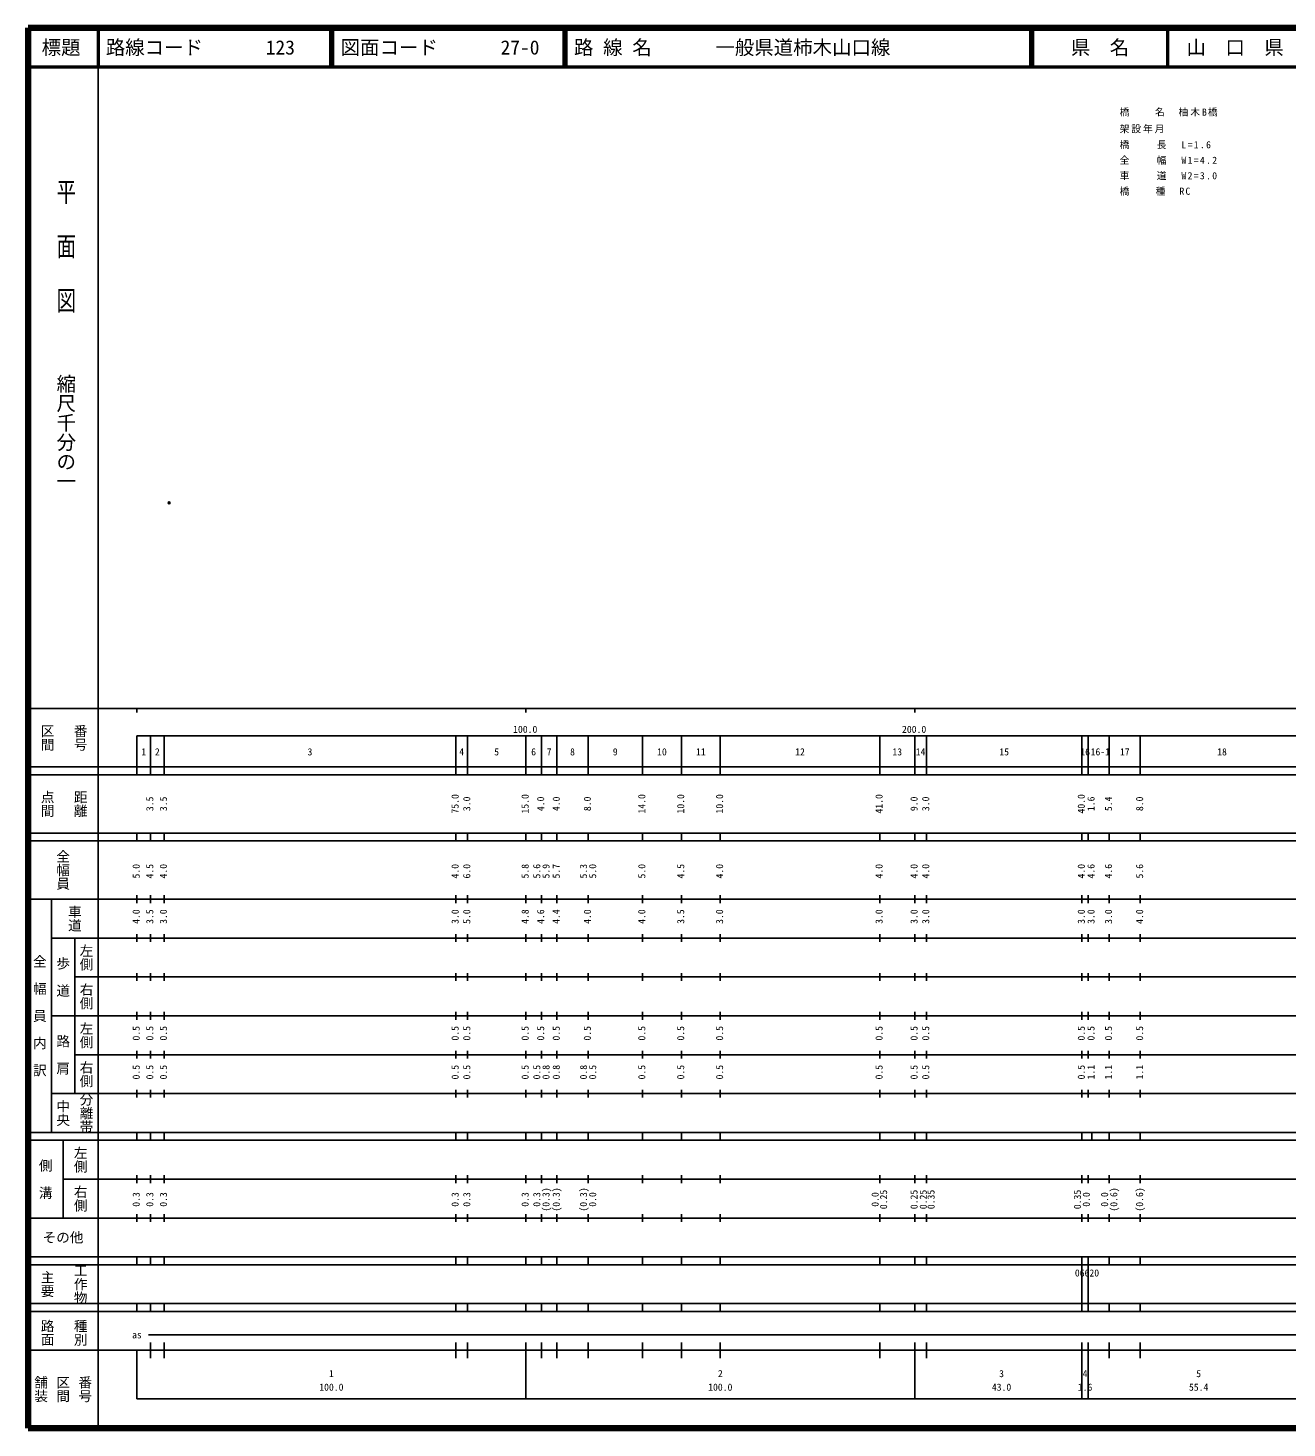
# Model space of a CAD drawing. Units: millimetres on the paper. Extents: x 40 to 680, y 20 to 380.
# Drawn here: x 40 to 363.7, y 20 to 380 of the extents above; entities that cross this region are included whole.
import ezdxf
from ezdxf.enums import TextEntityAlignment as Align

# ---------------------------------------------------------------- set-up
doc = ezdxf.new("R2010")
doc.units = ezdxf.units.MM
doc.header["$PDMODE"] = 32
doc.header["$PDSIZE"] = 0.5
for name, color, linetype in [('M-OTRS', 6, 'Continuous'), ('M-STR-HTXT', 7, 'Continuous'), ('M-TTL-TXT', 7, 'Continuous')]:
    doc.layers.add(name, color=color, linetype=linetype)
for name, color, linetype, lineweight in [('M-TTL', 2, 'Continuous', 140), ('M-TTL-BAND', 7, 'Continuous', 25), ('M-TTL-LINE', 7, 'Continuous', 50)]:
    doc.layers.add(name, color=color, linetype=linetype, lineweight=lineweight)
doc.styles.add('@ＭＳ ゴシック', font='')
doc.styles.add('ＭＳ ゴシック', font='')
doc.styles.get('@ＭＳ ゴシック').set_extended_font_data('@MS Gothic')
doc.styles.get('ＭＳ ゴシック').set_extended_font_data('MS Gothic')

msp = doc.modelspace()

# ---------------------------------------------------------------- linework, layer by layer
at = {"layer": 'M-OTRS'}
msp.add_point((76.283, 257.873), dxfattribs=at)
at = {"layer": 'M-TTL'}
for p, q in [((40, 380), (40, 20)), ((680, 380), (40, 380)), ((40, 20), (680, 20))]:
    msp.add_line(p, q, dxfattribs=at)
at = {"layer": 'M-TTL-BAND'}
for p, q in [((58, 370), (58, 20)), ((40, 205), (579, 205)), ((68, 205), (68, 204)), ((168, 205), (168, 204)), ((268, 205), (268, 204)), ((68, 198), (579, 198)), ((68, 198), (68, 188)), ((71.5, 188), (71.5, 198)), ((75, 188), (75, 198)), ((150, 188), (150, 198)), ((153, 188), (153, 198)), ((168, 188), (168, 198)), ((172, 188), (172, 198)), ((176, 188), (176, 198)), ((184, 188), (184, 198)), ((198, 188), (198, 198)), ((208, 188), (208, 198)), ((218, 188), (218, 198)), ((259, 188), (259, 198)), ((268, 188), (268, 198)), ((271, 188), (271, 198)), ((311, 188), (311, 198)), ((312.6, 188), (312.6, 198)), ((318, 188), (318, 198)), ((326, 188), (326, 198)), ((40, 190), (579, 190)), ((40, 188), (579, 188)), ((40, 173), (579, 173)), ((68, 171), (68, 173)), ((71.5, 171), (71.5, 173)), ((75, 171), (75, 173)), ((150, 171), (150, 173)), ((153, 171), (153, 173)), ((168, 171), (168, 173)), ((172, 171), (172, 173)), ((176, 171), (176, 173)), ((184, 171), (184, 173)), ((198, 171), (198, 173)), ((208, 171), (208, 173)), ((218, 171), (218, 173)), ((259, 171), (259, 173)), ((268, 171), (268, 173)), ((271, 171), (271, 173)), ((311, 171), (311, 173)), ((312.6, 171), (312.6, 173)), ((318, 171), (318, 173)), ((326, 171), (326, 173)), ((40, 171), (579, 171)), ((40, 156), (579, 156)), ((46, 96), (46, 156)), ((68, 155), (68, 157)), ((71.5, 155), (71.5, 157)), ((75, 155), (75, 157)), ((150, 155), (150, 157)), ((153, 155), (153, 157)), ((168, 155), (168, 157)), ((172, 155), (172, 157)), ((176, 155), (176, 157)), ((184, 155), (184, 157)), ((198, 155), (198, 157)), ((208, 155), (208, 157)), ((218, 155), (218, 157)), ((259, 155), (259, 157)), ((268, 155), (268, 157)), ((271, 155), (271, 157)), ((311, 155), (311, 157)), ((312.6, 155), (312.6, 157)), ((318, 155), (318, 157)), ((326, 155), (326, 157)), ((46, 146), (579, 146)), ((52, 146), (52, 106)), ((68, 145), (68, 147)), ((71.5, 145), (71.5, 147)), ((75, 145), (75, 147)), ((150, 145), (150, 147)), ((153, 145), (153, 147)), ((168, 145), (168, 147)), ((172, 145), (172, 147)), ((176, 145), (176, 147)), ((184, 145), (184, 147)), ((198, 145), (198, 147)), ((208, 145), (208, 147)), ((218, 145), (218, 147)), ((259, 145), (259, 147)), ((268, 145), (268, 147)), ((271, 145), (271, 147)), ((311, 145), (311, 147)), ((312.6, 145), (312.6, 147)), ((318, 145), (318, 147)), ((326, 145), (326, 147)), ((68, 135), (68, 137)), ((71.5, 135), (71.5, 137)), ((75, 135), (75, 137)), ((150, 135), (150, 137)), ((153, 135), (153, 137)), ((168, 135), (168, 137)), ((172, 135), (172, 137)), ((176, 135), (176, 137)), ((184, 135), (184, 137)), ((198, 135), (198, 137)), ((208, 135), (208, 137)), ((218, 135), (218, 137)), ((259, 135), (259, 137)), ((268, 135), (268, 137)), ((271, 135), (271, 137)), ((311, 135), (311, 137)), ((312.6, 135), (312.6, 137)), ((318, 135), (318, 137)), ((326, 135), (326, 137)), ((52, 136), (579, 136)), ((46, 126), (579, 126)), ((68, 125), (68, 127)), ((71.5, 125), (71.5, 127)), ((75, 125), (75, 127)), ((150, 125), (150, 127)), ((153, 125), (153, 127)), ((168, 125), (168, 127)), ((172, 125), (172, 127)), ((176, 125), (176, 127)), ((184, 125), (184, 127)), ((198, 125), (198, 127)), ((208, 125), (208, 127)), ((218, 125), (218, 127)), ((259, 125), (259, 127)), ((268, 125), (268, 127)), ((271, 125), (271, 127)), ((311, 125), (311, 127)), ((312.6, 125), (312.6, 127)), ((318, 125), (318, 127)), ((326, 125), (326, 127)), ((52, 116), (579, 116)), ((68, 115), (68, 117)), ((71.5, 115), (71.5, 117)), ((75, 115), (75, 117)), ((150, 115), (150, 117)), ((153, 115), (153, 117)), ((168, 115), (168, 117)), ((172, 115), (172, 117)), ((176, 115), (176, 117)), ((184, 115), (184, 117)), ((198, 115), (198, 117)), ((208, 115), (208, 117)), ((218, 115), (218, 117)), ((259, 115), (259, 117)), ((268, 115), (268, 117)), ((271, 115), (271, 117)), ((311, 115), (311, 117)), ((312.6, 115), (312.6, 117)), ((318, 115), (318, 117)), ((326, 115), (326, 117)), ((46, 106), (579, 106)), ((68, 105), (68, 107)), ((71.5, 105), (71.5, 107)), ((75, 105), (75, 107)), ((150, 105), (150, 107)), ((153, 105), (153, 107)), ((168, 105), (168, 107)), ((172, 105), (172, 107)), ((176, 105), (176, 107)), ((184, 105), (184, 107)), ((198, 105), (198, 107)), ((208, 105), (208, 107)), ((218, 105), (218, 107)), ((259, 105), (259, 107)), ((268, 105), (268, 107)), ((271, 105), (271, 107)), ((311, 105), (311, 107)), ((312.6, 105), (312.6, 107)), ((318, 105), (318, 107)), ((326, 105), (326, 107)), ((40, 96), (579, 96)), ((40, 94), (579, 94)), ((49, 94), (49, 74)), ((68, 94), (68, 96)), ((71.5, 94), (71.5, 96)), ((75, 94), (75, 96)), ((150, 94), (150, 96)), ((153, 94), (153, 96)), ((168, 94), (168, 96)), ((172, 94), (172, 96)), ((176, 94), (176, 96)), ((184, 94), (184, 96)), ((198, 94), (198, 96)), ((208, 94), (208, 96)), ((218, 94), (218, 96)), ((259, 94), (259, 96)), ((268, 94), (268, 96)), ((271, 94), (271, 96)), ((311, 94), (311, 96)), ((313.5, 94), (313.5, 96)), ((318, 94), (318, 96)), ((326, 94), (326, 96)), ((49, 84), (579, 84)), ((68, 83), (68, 85)), ((71.5, 83), (71.5, 85)), ((75, 83), (75, 85)), ((150, 83), (150, 85)), ((153, 83), (153, 85)), ((168, 83), (168, 85)), ((172, 83), (172, 85)), ((176, 83), (176, 85)), ((184, 83), (184, 85)), ((198, 83), (198, 85)), ((208, 83), (208, 85)), ((218, 83), (218, 85)), ((259, 83), (259, 85)), ((268, 83), (268, 85)), ((271, 83), (271, 85)), ((311, 83), (311, 85)), ((312.6, 83), (312.6, 85)), ((318, 83), (318, 85)), ((326, 83), (326, 85)), ((40, 74), (579, 74)), ((68, 73), (68, 75)), ((71.5, 73), (71.5, 75)), ((75, 73), (75, 75)), ((150, 73), (150, 75)), ((153, 73), (153, 75)), ((168, 73), (168, 75)), ((172, 73), (172, 75)), ((176, 73), (176, 75)), ((184, 73), (184, 75)), ((198, 73), (198, 75)), ((208, 73), (208, 75)), ((218, 73), (218, 75)), ((259, 73), (259, 75)), ((268, 73), (268, 75)), ((271, 73), (271, 75)), ((311, 73), (311, 75)), ((312.6, 73), (312.6, 75)), ((318, 73), (318, 75)), ((326, 73), (326, 75)), ((40, 64), (579, 64)), ((40, 62), (579, 62)), ((68, 62), (68, 64)), ((71.5, 62), (71.5, 64)), ((75, 62), (75, 64)), ((150, 62), (150, 64)), ((153, 62), (153, 64)), ((168, 62), (168, 64)), ((172, 62), (172, 64)), ((176, 62), (176, 64)), ((184, 62), (184, 64)), ((198, 62), (198, 64)), ((208, 62), (208, 64)), ((218, 62), (218, 64)), ((259, 62), (259, 64)), ((268, 62), (268, 64)), ((271, 62), (271, 64)), ((311, 62), (311, 64)), ((311, 52), (311, 62)), ((312.6, 62), (312.6, 64)), ((312.6, 52), (312.6, 62)), ((318, 62), (318, 64)), ((326, 62), (326, 64)), ((40, 52), (579, 52)), ((68, 50), (68, 52)), ((71.5, 50), (71.5, 52)), ((75, 50), (75, 52)), ((150, 50), (150, 52)), ((153, 50), (153, 52)), ((168, 50), (168, 52)), ((172, 50), (172, 52)), ((176, 50), (176, 52)), ((184, 50), (184, 52)), ((198, 50), (198, 52)), ((208, 50), (208, 52)), ((218, 50), (218, 52)), ((259, 50), (259, 52)), ((268, 50), (268, 52)), ((271, 50), (271, 52)), ((311, 50), (311, 52)), ((312.6, 50), (312.6, 52)), ((318, 50), (318, 52)), ((326, 50), (326, 52)), ((40, 50), (579, 50)), ((71, 44), (565, 44)), ((40, 40), (579, 40)), ((68, 40), (68, 27.5)), ((71.5, 38), (71.5, 42)), ((75, 38), (75, 42)), ((150, 38), (150, 42)), ((153, 38), (153, 42)), ((168, 27.5), (168, 42)), ((172, 38), (172, 42)), ((176, 38), (176, 42)), ((184, 38), (184, 42)), ((198, 38), (198, 42)), ((208, 38), (208, 42)), ((218, 38), (218, 42)), ((259, 38), (259, 42)), ((268, 27.5), (268, 42)), ((271, 38), (271, 42)), ((311, 27.5), (311, 42)), ((312.6, 27.5), (312.6, 42)), ((318, 38), (318, 42)), ((326, 38), (326, 42)), ((68, 27.5), (579, 27.5))]:
    msp.add_line(p, q, dxfattribs=at)
at = {"layer": 'M-TTL-LINE'}
for p, q in [((58, 380), (58, 370)), ((117.75, 380), (117.75, 370)), ((118.25, 380), (118.25, 370)), ((177.75, 380), (177.75, 370)), ((178.25, 380), (178.25, 370)), ((297.75, 380), (297.75, 370)), ((298.25, 380), (298.25, 370)), ((333, 380), (333, 370)), ((40, 370), (680, 370))]:
    msp.add_line(p, q, dxfattribs=at)

# ---------------------------------------------------------------- texts
at = {"layer": 'M-STR-HTXT', "char_height": 1.833, "attachment_point": 7, "style": 'ＭＳ ゴシック'}
for s, insert in [('\\T1.21;橋\u3000\u3000名\u3000柚木B橋', (320.691, 357.244)), ('\\T1.2;架設年月\u3000', (320.691, 352.948)), ('\\T1.27;橋\u3000\u3000長\u3000L=1.6', (320.691, 348.85)), ('\\T1.27;全\u3000\u3000幅\u3000W1=4.2', (320.691, 344.87)), ('\\T1.27;車\u3000\u3000道\u3000W2=3.0', (320.691, 340.89)), ('\\T1.23;橋\u3000\u3000種\u3000RC', (320.691, 336.91))]:
    msp.add_mtext(s, dxfattribs=dict(at, insert=insert))
at = {"layer": 'M-TTL-BAND', "style": '@ＭＳ ゴシック', "width": 1.4}
msp.add_text('平  面  図', height=3.666, rotation=270, dxfattribs=at).set_placement((49.777, 306.475), align=Align.MIDDLE_RIGHT)
at = {"layer": 'M-TTL-BAND', "style": '@ＭＳ ゴシック'}
msp.add_text('縮尺千分の一', height=3.666, rotation=270, dxfattribs=at).set_placement((49.777, 261.03), align=Align.MIDDLE_RIGHT)
for s, p in [('区間', (45, 197.5)), ('番号', (53.5, 197.5)), ('点間', (45, 180.5)), ('距離', (53.5, 180.5)), ('全幅員', (49, 163.5)), ('車道', (52, 151)), ('左側', (55, 141)), ('全\u3000幅\u3000員\u3000内\u3000訳', (43, 126)), ('歩\u3000道', (49, 136)), ('右側', (55, 131)), ('左側', (55, 121)), ('路\u3000肩', (49, 116)), ('右側', (55, 111)), ('分離帯', (55, 101)), ('中央', (49, 101)), ('左側', (53.5, 89)), ('側\u3000溝', (44.5, 84)), ('右側', (53.5, 79)), ('工作物', (53.5, 57)), ('主要', (45, 57)), ('路面', (45, 44.5)), ('種別', (53.5, 44.5)), ('舗装', (43.333, 30)), ('区間', (49, 30)), ('番号', (54.667, 30))]:
    msp.add_text(s, height=2.566, rotation=270, dxfattribs=at).set_placement(p, align=Align.MIDDLE_CENTER)
at = {"layer": 'M-TTL-BAND', "style": 'ＭＳ ゴシック'}
for s, p in [('100.0', (167.844, 198.195)), ('200.0', (267.844, 198.195)), ('1', (69.75, 192.405)), ('2', (73.25, 192.405)), ('3', (112.5, 192.405)), ('4', (151.5, 192.405)), ('5', (160.5, 192.405)), ('6', (170, 192.405)), ('7', (174, 192.405)), ('8', (180, 192.405)), ('9', (191, 192.405)), ('10', (203, 192.405)), ('11', (213, 192.405)), ('12', (238.5, 192.405)), ('13', (263.5, 192.405)), ('14', (269.5, 192.405)), ('15', (291, 192.405)), ('16', (311.819, 192.405)), ('16-1', (315.72, 192.405)), ('17', (322, 192.405)), ('18', (347, 192.405)), ('as', (68, 42.5)), ('1', (118, 32.523)), ('2', (218, 32.523)), ('3', (290.319, 32.523)), ('4', (311.791, 32.523)), ('5', (340.996, 32.523)), ('100.0', (118, 29.033)), ('100.0', (218, 29.033)), ('43.0', (290.319, 29.033)), ('1.6', (311.791, 29.033)), ('55.4', (340.996, 29.033))]:
    msp.add_text(s, height=1.833, dxfattribs=at).set_placement(p, align=Align.BOTTOM_CENTER)
for s, p in [('3.5', (72.771, 180.5)), ('3.5', (76.271, 180.5)), ('75.0', (151.271, 180.5)), ('3.0', (154.271, 180.5)), ('15.0', (169.271, 180.5)), ('4.0', (173.271, 180.5)), ('4.0', (177.271, 180.5)), ('8.0', (185.271, 180.5)), ('14.0', (199.271, 180.5)), ('10.0', (209.271, 180.5)), ('10.0', (219.271, 180.5)), ('41.0', (260.271, 180.5)), ('9.0', (269.271, 180.5)), ('3.0', (272.271, 180.5)), ('40.0', (312.271, 180.5)), ('1.6', (314.771, 180.5)), ('5.4', (319.271, 180.5)), ('8.0', (327.271, 180.5)), ('5.0', (69.271, 163.174)), ('4.5', (72.771, 163.174)), ('4.0', (76.271, 163.174)), ('4.0', (151.271, 163.174)), ('6.0', (154.271, 163.174)), ('5.8', (169.271, 163.174)), ('5.6', (172.271, 163.174)), ('5.9', (174.641, 163.174)), ('5.7', (177.271, 163.174)), ('5.3', (184.271, 163.174)), ('5.0', (186.641, 163.174)), ('5.0', (199.271, 163.174)), ('4.5', (209.271, 163.174)), ('4.0', (219.271, 163.174)), ('4.0', (260.271, 163.174)), ('4.0', (269.271, 163.174)), ('4.0', (272.271, 163.174)), ('4.0', (312.271, 163.174)), ('4.6', (314.771, 163.174)), ('4.6', (319.271, 163.174)), ('5.6', (327.271, 163.174)), ('4.0', (69.271, 151.5)), ('3.5', (72.771, 151.5)), ('3.0', (76.271, 151.5)), ('3.0', (151.271, 151.5)), ('5.0', (154.271, 151.5)), ('4.8', (169.271, 151.5)), ('4.6', (173.271, 151.5)), ('4.4', (177.271, 151.5)), ('4.0', (185.271, 151.5)), ('4.0', (199.271, 151.5)), ('3.5', (209.271, 151.5)), ('3.0', (219.271, 151.5)), ('3.0', (260.271, 151.5)), ('3.0', (269.271, 151.5)), ('3.0', (272.271, 151.5)), ('3.0', (312.271, 151.5)), ('3.0', (314.771, 151.5)), ('3.0', (319.271, 151.5)), ('4.0', (327.271, 151.5)), ('0.5', (69.271, 121.5)), ('0.5', (72.771, 121.5)), ('0.5', (76.271, 121.5)), ('0.5', (151.271, 121.5)), ('0.5', (154.271, 121.5)), ('0.5', (169.271, 121.5)), ('0.5', (173.271, 121.5)), ('0.5', (177.271, 121.5)), ('0.5', (185.271, 121.5)), ('0.5', (199.271, 121.5)), ('0.5', (209.271, 121.5)), ('0.5', (219.271, 121.5)), ('0.5', (260.271, 121.5)), ('0.5', (269.271, 121.5)), ('0.5', (272.271, 121.5)), ('0.5', (312.271, 121.5)), ('0.5', (314.771, 121.5)), ('0.5', (319.271, 121.5)), ('0.5', (327.271, 121.5)), ('0.5', (69.271, 111.5)), ('0.5', (72.771, 111.5)), ('0.5', (76.271, 111.5)), ('0.5', (151.271, 111.5)), ('0.5', (154.271, 111.5)), ('0.5', (169.271, 111.5)), ('0.5', (172.271, 111.5)), ('0.8', (174.641, 111.5)), ('0.8', (177.271, 111.5)), ('0.8', (184.271, 111.5)), ('0.5', (186.641, 111.5)), ('0.5', (199.271, 111.5)), ('0.5', (209.271, 111.5)), ('0.5', (219.271, 111.5)), ('0.5', (260.271, 111.5)), ('0.5', (269.271, 111.5)), ('0.5', (272.271, 111.5)), ('0.5', (312.271, 111.5)), ('1.1', (314.771, 111.5)), ('1.1', (319.271, 111.5)), ('1.1', (327.271, 111.5)), ('0.3', (69.271, 78.764)), ('0.3', (72.771, 78.764)), ('0.3', (76.271, 78.764)), ('0.3', (151.271, 78.764)), ('0.3', (154.271, 78.764)), ('0.3', (169.271, 78.764)), ('0.3', (172.271, 78.764)), ('(0.3)', (174.641, 78.764)), ('(0.3)', (177.271, 78.764)), ('(0.3)', (184.271, 78.764)), ('0.0', (186.641, 78.764)), ('0.0', (259.271, 78.764)), ('0.25', (261.44, 78.764)), ('0.25', (269.271, 78.764)), ('0.25', (271.642, 78.764)), ('0.35', (273.641, 78.764)), ('0.35', (311.271, 78.764)), ('0.0', (313.563, 78.764)), ('0.0', (318.271, 78.764)), ('(0.6)', (320.641, 78.764)), ('(0.6)', (327.271, 78.764))]:
    msp.add_text(s, height=1.833, rotation=90, dxfattribs=at).set_placement(p, align=Align.BOTTOM_CENTER)
msp.add_text('その他', height=2.566, dxfattribs=at).set_placement((49, 69), align=Align.MIDDLE_CENTER)
msp.add_text('06620', height=1.833, dxfattribs=at).set_placement((309.17, 58.405), align=Align.BOTTOM_LEFT)
at = {"layer": 'M-TTL-TXT', "style": 'ＭＳ ゴシック'}
for s, p in [('標題', (48.5, 375)), ('県\u3000名', (315.625, 375)), ('山\u3000口\u3000県', (350.375, 375))]:
    msp.add_text(s, height=3.666, dxfattribs=at).set_placement(p, align=Align.MIDDLE_CENTER)
for s, p in [('路線コード', (60, 375)), ('123', (101.142, 375)), ('図面コード', (120.38, 375)), ('27-0', (161.521, 375)), ('路 線 名', (180.38, 375)), ('一般県道柿木山口線', (216.734, 375))]:
    msp.add_text(s, height=3.666, dxfattribs=at).set_placement(p, align=Align.MIDDLE_LEFT)

doc.saveas('drawing.dxf')
